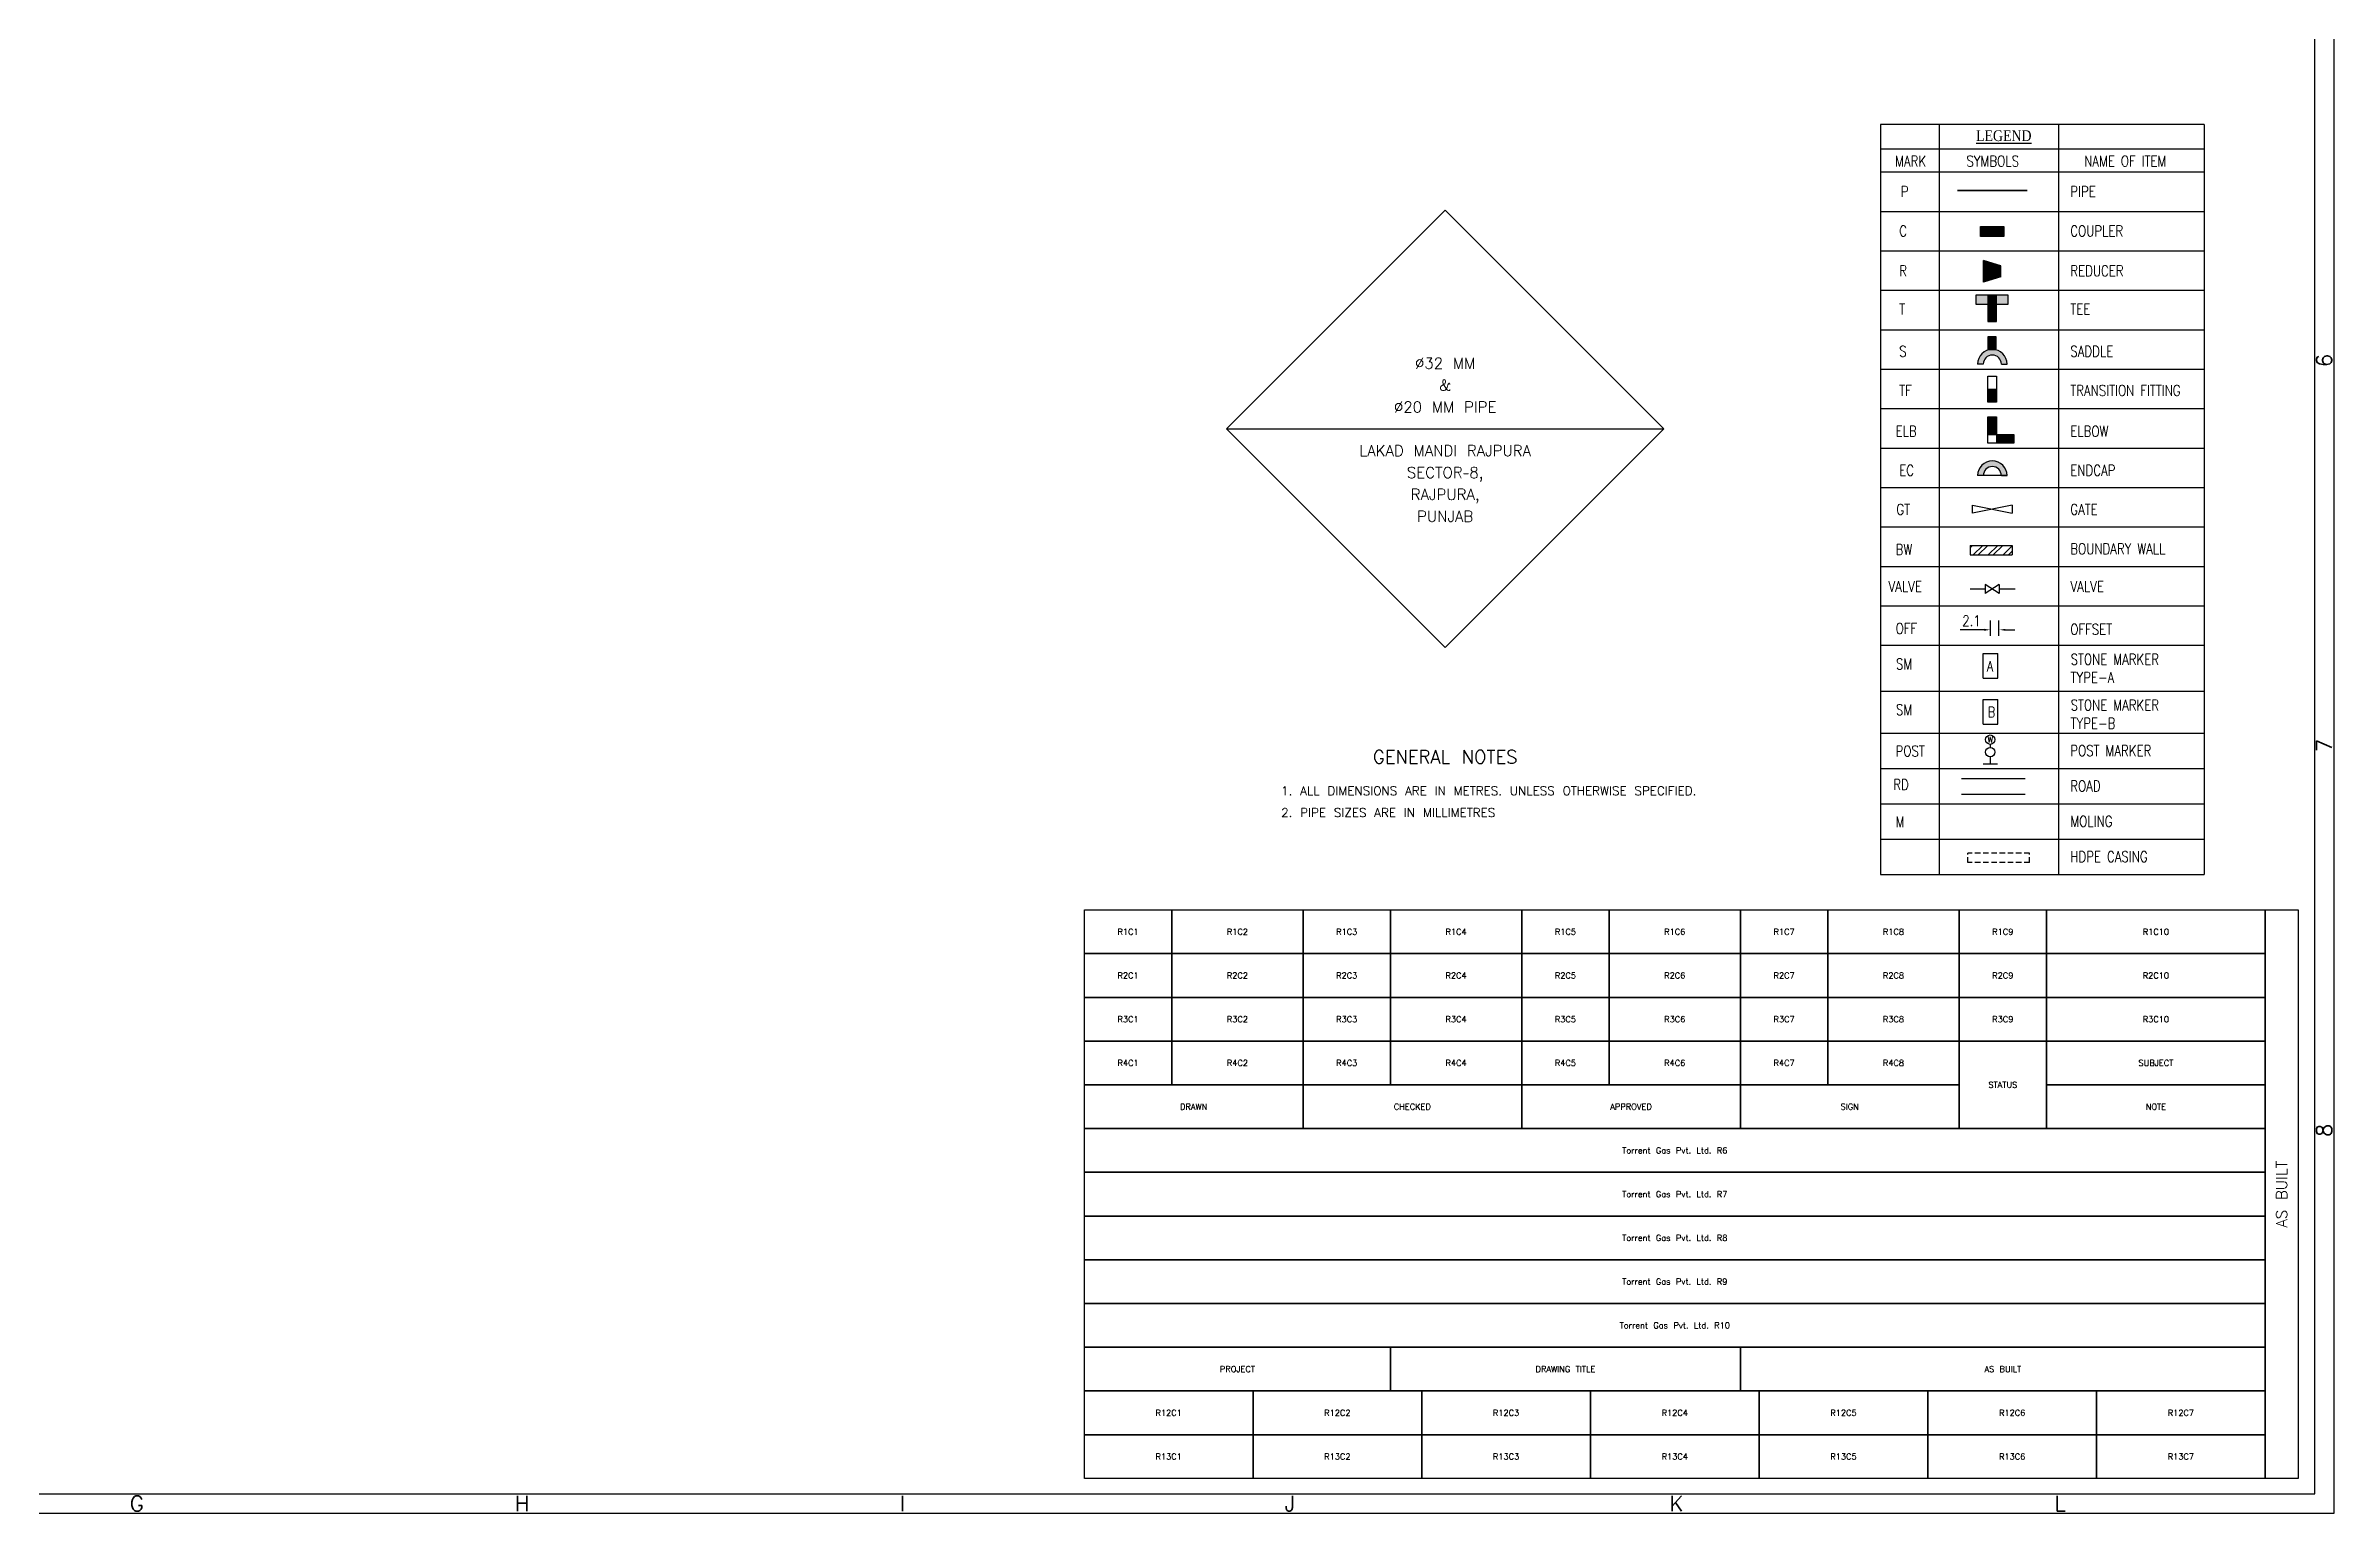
# Model space of a CAD drawing. Header units: inches. Extents: x -207274 to 211309, y 3811 to 299882.
# Drawn here: x 2018 to 211309, y 3811 to 138034 of the extents above; entities that cross this region are included whole.
import ezdxf
from ezdxf.enums import TextEntityAlignment as Align

# ---------------------------------------------------------------- set-up
doc = ezdxf.new("R2010")
doc.units = ezdxf.units.IN
doc.header["$LTSCALE"] = 1000
doc.header["$MEASUREMENT"] = 0
doc.linetypes.add('DASHED', pattern=[0.75, 0.5, -0.25])
doc.layers.add('63 PIPE', color=167, linetype='Continuous', lineweight=35)
doc.styles.add('ROMAND', font='Times New Roman.ttf', dxfattribs={"width": 0.8, "height": 0.55})
doc.styles.add('ROMANS', font='simplex.shx')
doc.styles.add('ROMANT', font='romant')
doc.styles.get("Standard").update_dxf_attribs({"font": 'txt.shx', "height": 0.6})

# ---------------------------------------------------------------- blocks, each defined once
blk = doc.blocks.new('frame')
for points in [[(4106.330467346197, 2974.901128340031), (4461.841467346197, 2974.901128340031), (4461.841467346197, 3226.360128340032), (4106.330467346197, 3226.360128340032)], [(4107.825467346196, 2976.396128340031), (4460.346467346194, 2976.396128340031), (4460.346467346194, 3224.865128340031), (4107.825467346196, 3224.865128340031)]]:
    blk.add_lwpolyline(points, close=True)
for s, p in [('6', (4461.665183958927, 3063.935777409799)), ('7', (4461.665183958927, 3034.035777409799)), ('8', (4461.665183958927, 3004.135777409799))]:
    blk.add_text(s, height=1.195999999999999, rotation=90).set_placement(p)
for s, p in [('G', (4290.618262901793, 2975.049388766546)), ('H', (4320.518262901791, 2975.049388766546)), ('I', (4350.418262901793, 2975.049388766546)), ('J', (4380.318262901794, 2975.049388766546)), ('K', (4410.218262901793, 2975.049388766546)), ('L', (4440.118262901793, 2975.049388766546))]:
    blk.add_text(s, height=1.195999999999999).set_placement(p)

msp = doc.modelspace()

# ---------------------------------------------------------------- hatches: boundary and pattern name
for points in [[(181094.7837701012, 120575.8418903914), (181094.7837701012, 121509.9347443413), (178949.4896333255, 121509.9347443413), (178949.4896333255, 120575.8418903914)], [(179242.6668211687, 116411.5551335062), (180814.940012496, 116909.2224810268), (180814.940012496, 117904.5571748838), (179242.6668211687, 118402.2245212463)], [(178546.4436496105, 114414.3880838417), (181497.8297552131, 114414.3880838417), (181497.8297552131, 115208.3670151694), (178546.4436496105, 115208.3670151694)], [(180419.126167573, 112820.923957102), (180419.126167573, 115208.3670151694), (179625.147236852, 115208.3670151694), (179625.147236852, 112820.923957102)], [(179670.4372586701, 111445.8064998593), (180373.8361457437, 111445.8064998593), (180373.8361457437, 110228.5491216029), (179670.4372586701, 110228.5491216029)], [(180419.126167573, 106620.9297000617), (179625.147236852, 106620.9297000617), (179625.147236852, 105427.2081707776), (180419.126167573, 105427.2081707776)], [(180866.2069133893, 98722.05112059694), (181385.7679507025, 98722.05112059694, 1), (178697.7982936762, 98722.05112059694), (179217.3593316655, 98722.05112059694, -1)]]:
    msp.add_hatch(color=7).paths.add_polyline_path(points)
h = msp.add_hatch(color=7)
h.paths.add_polyline_path([(179670.4372586701, 111445.8064998593), (180373.8361457437, 111445.8064998593), (180373.8361457437, 110228.5491216029), (179670.4372586701, 110228.5491216029)])
edge = h.paths.add_edge_path()
edge.add_arc((180041.7831223104, 108920.6699243612), 1343.984828650269, 0, 180)
edge.add_line((178697.7982941829, 108920.6699243612), (179217.3593314439, 108920.6699243612))
edge.add_arc((180041.7831223104, 108920.6699243612), 824.423790761421, 0, 180, ccw=False)
edge.add_line((180866.206913095, 108920.6699243612), (181385.7679507025, 108920.6699243612))
h = msp.add_hatch(color=7)
h.paths.add_polyline_path([(182012.5902979541, 101696.7073634774), (179625.147236852, 101696.7073634774), (179625.147236852, 102490.6862972015), (182012.5902979541, 102490.6862972015)])
h.paths.add_polyline_path([(180419.126167573, 104084.1504221684), (180419.126167573, 101696.7073634774), (179625.147236852, 101696.7073634774), (179625.147236852, 104084.1504221684)])

# ---------------------------------------------------------------- linework, layer by layer
at = {"color": 7}
for p, q in [((199406.448215751, 130838.5240766494), (169827.1118704173, 130838.5240766494)), ((169827.1118704173, 130838.5240766494), (169827.111870408, 62230.4327421803)), ((175174.3265053369, 130838.5240766494), (175174.3265053276, 62230.4327421803)), ((186094.4864548985, 130838.5240766494), (186094.4864548892, 62230.4327421803)), ((199406.4482158572, 130838.5240766494), (199406.4482158572, 62230.4327421803)), ((199406.448215751, 128565.8680441319), (169827.1118704173, 128565.8680441319)), ((199406.448215751, 126463.9297967143), (169827.1118704173, 126463.9297967143)), ((199406.448215751, 122855.9946804973), (169827.1118704173, 122855.9946804973)), ((199406.448215751, 119248.0595683772), (169827.1118704173, 119248.0595696163)), ((179242.6668207496, 116411.5551246833), (179242.6668207496, 118402.2245202614)), ((180814.9400120955, 117904.5571709238), (179242.6668207496, 118402.2245202614)), ((180814.9400120955, 116909.2224757671), (180814.9400120955, 117904.5571709238)), ((199406.448215751, 115640.124452224), (169827.1118704173, 115640.124452224)), ((180814.9400120955, 116909.2224757671), (179242.6668207496, 116411.5551246833)), ((199406.448215751, 112032.18933183), (169827.1118704173, 112032.18933183)), ((179217.3593314439, 108920.6699243612), (178697.7982941829, 108920.6699243612)), ((180866.206913095, 108920.6699243612), (181385.7679507025, 108920.6699243612)), ((199406.448215751, 108424.2542173504), (169827.1118704173, 108424.2542173504)), ((199406.448215751, 104816.3191035385), (169827.1118704173, 104816.3191035385)), ((179625.1472372953, 106620.9296949524), (180419.126167262, 106620.9296949524)), ((199406.448215751, 101208.3839879455), (169827.1118704173, 101208.3839879455)), ((179217.3593314439, 98722.05111003808), (178697.7982941829, 98722.05111003808)), ((181385.7679507025, 98722.05111003808), (178697.7982941829, 98722.05111003808)), ((180866.206913095, 98722.05111003808), (181385.7679507025, 98722.05111003808)), ((199406.448215751, 97600.44887648524), (169827.1118704173, 97600.44887648524)), ((178214.2222705949, 95280.81201321913), (178214.2222705949, 96006.75175899267)), ((181869.343973998, 96006.75175899267), (178214.2222705949, 95280.81201321913)), ((178214.2222705949, 96006.75175899267), (181869.343973998, 95280.81201321913)), ((181869.343973998, 96006.75175899267), (181869.343973998, 95280.81201321913)), ((199406.448215751, 93992.51375363348), (169827.1118704173, 93992.51375363348)), ((178027.4557281304, 92332.73129649695), (178027.4557281304, 91457.81719268905)), ((178027.4557281304, 92332.73129649695), (181869.343973998, 92332.73129649695)), ((178027.4557287265, 92118.86740519387), (178241.3196263779, 92332.73130284391)), ((178286.2854624502, 91457.81720502068), (179161.1995602753, 92332.73130284391)), ((178746.225428082, 91457.81720502068), (179621.1395259052, 92332.73130284247)), ((179666.1053619795, 91457.81720502068), (180541.0194598026, 92332.73130284296)), ((180126.0453276094, 91457.81720501975), (181000.9594254326, 92332.73130284296)), ((181045.9252615068, 91457.81720501975), (181869.343973644, 92281.23591715565)), ((181869.343973998, 92332.73129649695), (181869.343973998, 91457.81719268905)), ((199406.448215751, 90384.57863991937), (169827.1118704173, 90384.57863991937)), ((178027.4557281304, 91457.81719268905), (181869.343973998, 91457.81719268905)), ((181505.8652271386, 91457.81720501975), (181869.343973644, 91821.29595152473)), ((178012.7211141586, 88349.05953273876), (179371.8047463987, 88349.05953273876)), ((179371.8047463987, 88759.0592917926), (179371.8047463987, 87939.05976832379)), ((180672.4686575066, 87939.05976832379), (179371.8047463987, 88759.0592917926)), ((180672.4686575066, 88759.0592917926), (179371.8047463987, 87939.05976832379)), ((180672.4686575066, 88759.0592917926), (180672.4686575066, 87939.05976832379)), ((180672.4686575066, 88349.05953273876), (182131.732513763, 88349.05953273876)), ((199406.448215751, 86776.64352546679), (169827.1118704173, 86776.64352546679)), ((179283.0251034014, 84613.78595009632), (177111.7759310398, 84613.78595009632)), ((179831.4506434612, 85468.83568168803), (179831.4506434612, 84064.1087615909)), ((180595.4025536589, 85468.83568168803), (180595.4025536589, 84064.1087615909)), ((181235.5039532743, 84613.78595009632), (182092.7562467269, 84613.78595009632)), ((199406.448215751, 83168.70840742438), (169827.1118704173, 83168.70840742438)), ((179197.9893836938, 80187.36898406735), (179197.9893836938, 82434.94582477772)), ((179197.9893836938, 82434.94582477772), (180557.095292665, 82434.94582477772)), ((180557.095292665, 80187.36898406735), (180557.095292665, 82434.94582477772)), ((179197.9893836938, 80187.36898406735), (180557.095292665, 80187.36898406735)), ((199406.448215751, 78976.38177975547), (169827.1118704173, 78976.38177975547)), ((179197.9893836938, 75996.98783694161), (179197.9893836938, 78244.56467765197)), ((179197.9893836938, 78244.56467765197), (180557.095292665, 78244.56467765197)), ((180557.095292665, 75996.98783694161), (180557.095292665, 78244.56467765197)), ((179197.9893836938, 75996.98783694161), (180557.095292665, 75996.98783694161)), ((169827.1118704173, 75160.04887899056), (199406.448215751, 75160.04887899056)), ((179855.355356602, 74138.65395478159), (179855.355356602, 73851.70897340262)), ((169827.1118704173, 71927.64484731901), (199406.448215751, 71927.64484731901)), ((179211.2473383602, 72361.85978160426), (180499.4633750822, 72361.85978160426)), ((179855.355356602, 72995.7506511258), (179855.355356602, 72361.85978160426)), ((177207.2898298055, 71022.88590205321), (183048.6901112962, 71022.88590205321)), ((177207.2898298055, 69578.72859558277), (183048.6901112962, 69578.72859558277)), ((169827.1118704173, 68695.24080908438), (199406.448215751, 68695.24080908438)), ((169827.1118704173, 65462.83677744074), (199406.448215751, 65462.83677744074)), ((169827.1118704173, 62230.4327421803), (199406.448215751, 62230.4327421803))]:
    msp.add_line(p, q, dxfattribs=at)
msp.add_line((110000, 102995), (150000, 102995))
at = {"color": 7, "linetype": 'DASHED'}
for p, q in [((177798.6344257034, 63322.88018411631), (177798.6344257034, 64195.39927164837)), ((183450.1785370596, 64195.39927164837), (177798.6344257034, 64195.39927164837)), ((183450.1785370596, 63322.88018411631), (177798.6344257034, 63322.88018411631)), ((183450.1785370596, 63322.88018411631), (183450.1785370596, 64195.39927164837))]:
    msp.add_line(p, q, dxfattribs=at)
for points in [[(130000, 122995), (150000, 102995), (130000, 82995), (110000, 102995), (130000, 122995)], [(97000, 58995), (105000, 58995), (105000, 54995), (97000, 54995)], [(105000, 58995), (117000, 58995), (117000, 54995), (105000, 54995)], [(117000, 58995), (125000, 58995), (125000, 54995), (117000, 54995)], [(125000, 58995), (137000, 58995), (137000, 54995), (125000, 54995)], [(137000, 58995), (145000, 58995), (145000, 54995), (137000, 54995)], [(145000, 58995), (157000, 58995), (157000, 54995), (145000, 54995)], [(157000, 58995), (165000, 58995), (165000, 54995), (157000, 54995)], [(165000, 58995), (177000, 58995), (177000, 54995), (165000, 54995)], [(177000, 58995), (185000, 58995), (185000, 54995), (177000, 54995)], [(185000, 58995), (205000, 58995), (205000, 54995), (185000, 54995)], [(205000, 58995), (208000, 58995), (208000, 6995), (205000, 6995)], [(97000, 54995), (105000, 54995), (105000, 50995), (97000, 50995)], [(105000, 54995), (117000, 54995), (117000, 50995), (105000, 50995)], [(117000, 54995), (125000, 54995), (125000, 50995), (117000, 50995)], [(125000, 54995), (137000, 54995), (137000, 50995), (125000, 50995)], [(137000, 54995), (145000, 54995), (145000, 50995), (137000, 50995)], [(145000, 54995), (157000, 54995), (157000, 50995), (145000, 50995)], [(157000, 54995), (165000, 54995), (165000, 50995), (157000, 50995)], [(165000, 54995), (177000, 54995), (177000, 50995), (165000, 50995)], [(177000, 54995), (185000, 54995), (185000, 50995), (177000, 50995)], [(185000, 54995), (205000, 54995), (205000, 50995), (185000, 50995)], [(97000, 50995), (105000, 50995), (105000, 46995), (97000, 46995)], [(105000, 50995), (117000, 50995), (117000, 46995), (105000, 46995)], [(117000, 50995), (125000, 50995), (125000, 46995), (117000, 46995)], [(125000, 50995), (137000, 50995), (137000, 46995), (125000, 46995)], [(137000, 50995), (145000, 50995), (145000, 46995), (137000, 46995)], [(145000, 50995), (157000, 50995), (157000, 46995), (145000, 46995)], [(157000, 50995), (165000, 50995), (165000, 46995), (157000, 46995)], [(165000, 50995), (177000, 50995), (177000, 46995), (165000, 46995)], [(177000, 50995), (185000, 50995), (185000, 46995), (177000, 46995)], [(185000, 50995), (205000, 50995), (205000, 46995), (185000, 46995)], [(97000, 46995), (105000, 46995), (105000, 42995), (97000, 42995)], [(105000, 46995), (117000, 46995), (117000, 42995), (105000, 42995)], [(117000, 46995), (125000, 46995), (125000, 42995), (117000, 42995)], [(125000, 46995), (137000, 46995), (137000, 42995), (125000, 42995)], [(137000, 46995), (145000, 46995), (145000, 42995), (137000, 42995)], [(145000, 46995), (157000, 46995), (157000, 42995), (145000, 42995)], [(157000, 46995), (165000, 46995), (165000, 42995), (157000, 42995)], [(165000, 46995), (177000, 46995), (177000, 42995), (165000, 42995)], [(177000, 46995), (185000, 46995), (185000, 38995), (177000, 38995)], [(185000, 46995), (205000, 46995), (205000, 42995), (185000, 42995)], [(97000, 42995), (117000, 42995), (117000, 38995), (97000, 38995)], [(117000, 42995), (137000, 42995), (137000, 38995), (117000, 38995)], [(137000, 42995), (157000, 42995), (157000, 38995), (137000, 38995)], [(157000, 42995), (177000, 42995), (177000, 38995), (157000, 38995)], [(185000, 42995), (205000, 42995), (205000, 38995), (185000, 38995)], [(97000, 38995), (205000, 38995), (205000, 34995), (97000, 34995)], [(97000, 34995), (205000, 34995), (205000, 30995), (97000, 30995)], [(97000, 30995), (205000, 30995), (205000, 26995), (97000, 26995)], [(97000, 26995), (205000, 26995), (205000, 22995), (97000, 22995)], [(97000, 22995), (205000, 22995), (205000, 18995), (97000, 18995)], [(97000, 18995), (125000, 18995), (125000, 14995), (97000, 14995)], [(125000, 18995), (157000, 18995), (157000, 14995), (125000, 14995)], [(157000, 18995), (205000, 18995), (205000, 14995), (157000, 14995)], [(97000, 14995), (112428.57142857143, 14995), (112428.57142857143, 10995), (97000, 10995)], [(112428.57142857143, 14995), (127857.14285714287, 14995), (127857.14285714287, 10995), (112428.57142857143, 10995)], [(127857.14285714287, 14995), (143285.7142857143, 14995), (143285.7142857143, 10995), (127857.14285714287, 10995)], [(143285.7142857143, 14995), (158714.2857142857, 14995), (158714.2857142857, 10995), (143285.7142857143, 10995)], [(158714.2857142857, 14995), (174142.85714285713, 14995), (174142.85714285713, 10995), (158714.2857142857, 10995)], [(174142.85714285713, 14995), (189571.42857142855, 14995), (189571.42857142855, 10995), (174142.85714285713, 10995)], [(189571.42857142855, 14995), (204999.99999999997, 14995), (204999.99999999997, 10995), (189571.42857142855, 10995)], [(97000, 10995), (112428.57142857143, 10995), (112428.57142857143, 6995), (97000, 6995)], [(112428.57142857143, 10995), (127857.14285714287, 10995), (127857.14285714287, 6995), (112428.57142857143, 6995)], [(127857.14285714287, 10995), (143285.7142857143, 10995), (143285.7142857143, 6995), (127857.14285714287, 6995)], [(143285.7142857143, 10995), (158714.2857142857, 10995), (158714.2857142857, 6995), (143285.7142857143, 6995)], [(158714.2857142857, 10995), (174142.85714285713, 10995), (174142.85714285713, 6995), (158714.2857142857, 6995)], [(174142.85714285713, 10995), (189571.42857142855, 10995), (189571.42857142855, 6995), (174142.85714285713, 6995)], [(189571.42857142855, 10995), (204999.99999999997, 10995), (204999.99999999997, 6995), (189571.42857142855, 6995)]]:
    msp.add_lwpolyline(points, close=True)
at = {"color": 7}
for points in [[(178949.4896333255, 121509.9347410579), (181094.7837701012, 121509.9347410579), (181094.7837701012, 120575.8418840724), (178949.4896333255, 120575.8418840724)], [(178546.4436496105, 114414.3880838417), (181497.8297552131, 114414.3880838417), (181497.8297552131, 115208.3670151694), (178546.4436496105, 115208.3670151694)], [(180419.126167573, 112820.923957102), (180419.126167573, 115208.3670151694), (179625.147236852, 115208.3670151694), (179625.147236852, 112820.923957102)], [(179670.4372586701, 111445.8064998593), (180373.8361457437, 111445.8064998593), (180373.8361457437, 110228.5491216029), (179670.4372586701, 110228.5491216029)], [(180419.126167573, 107814.6512266854), (180419.126167573, 105427.2081655795), (179625.147236852, 105427.2081655795), (179625.147236852, 107814.6512266854)], [(180419.126167573, 104084.1504221684), (180419.126167573, 101696.7073634774), (179625.147236852, 101696.7073634774), (179625.147236852, 104084.1504221684)], [(182012.5902979541, 101696.7073634774), (179625.147236852, 101696.7073634774), (179625.147236852, 102490.6862972015), (182012.5902979541, 102490.6862972015)]]:
    msp.add_lwpolyline(points, close=True, dxfattribs=at)
for centre in [(179855.355356602, 74566.63311763946), (179855.355356602, 73423.72981280694)]:
    msp.add_circle(centre, 427.9791625163816, dxfattribs=at)
for centre, radius in [((180041.7831223104, 108920.6699243612), 1343.984828650269), ((180041.7831223104, 108920.6699243612), 824.423790761421), ((180041.7831223104, 98722.05111003808), 1343.984828650269), ((180041.7831223104, 98722.05111003808), 824.423790761421)]:
    msp.add_arc(centre, radius, 0, 180, dxfattribs=at)
for points in [[(179283.0251034014, 84705.19020748604), (179283.0251034014, 84522.38169446214), (179831.4506434612, 84613.78595009632)], [(181235.5039532743, 84705.19020748604), (181235.5039532743, 84522.38169446214), (180687.0784137137, 84613.78595009632)]]:
    msp.add_solid(points, dxfattribs=at)
at = {"layer": '63 PIPE', "color": 7}
msp.add_line((176850.9464615248, 124781.870187704), (183240.4937812239, 124781.870187704), dxfattribs=at)

# ---------------------------------------------------------------- block references
at = {"color": 7, "xscale": 1177.41194999963, "yscale": 1177.411950000096, "zscale": 1177.41195}
msp.add_blockref('frame', (-5042116.507239188, -3498873.367274975), dxfattribs=at)

# ---------------------------------------------------------------- texts
at = {"color": 7}
for s, height, style, width, p in [('%%ULEGEND', 987.1659719888135, 'ROMAND', 0.85, (178550.7420244682, 129318.3404821721)), ('MARK', 987.1659719888139, 'ROMANS', 0.8, (171149.5095806774, 126988.8323305934)), ('SYMBOLS', 987.1659719888139, 'ROMANS', 0.8, (177670.934951961, 126988.8323305934)), ('NAME OF ITEM', 987.1659719888139, 'ROMANS', 0.8, (188441.4024792202, 126988.8323305934)), ('P', 987.1659719888139, 'ROMANS', 0.8, (171664.6602347195, 124210.3144462528)), ('PIPE', 987.1659719888139, 'ROMANS', 0.8, (187171.5008168798, 124210.3144462528)), ('C', 987.1659719888139, 'ROMANS', 0.8, (171522.1456643212, 120602.3793336074)), ('COUPLER', 987.1659719888139, 'ROMANS', 0.8, (187171.5008168798, 120602.3793336074)), ('R', 987.1659719888139, 'ROMANS', 0.8, (171522.1456643212, 116954.600872654)), ('REDUCER', 987.1659719888139, 'ROMANS', 0.8, (187171.5008168798, 116954.600872654)), ('T', 987.1659719888139, 'ROMANS', 0.8, (171522.1456643212, 113455.3739300268)), ('TEE', 987.1659719888139, 'ROMANS', 0.8, (187171.5008168798, 113455.3739300268)), ('S', 987.1659719888139, 'ROMANS', 0.8, (171522.1456643212, 109592.4993171552)), ('SADDLE', 987.1659719888139, 'ROMANS', 0.8, (187171.5008168798, 109592.4993171552)), ('TF', 987.1659719888139, 'ROMANS', 0.8, (171522.1456643212, 106012.2994953296)), ('TRANSITION FITTING', 987.1659719888139, 'ROMANS', 0.8, (187171.5008168798, 106012.2994953296)), ('ELB', 987.1659719888139, 'ROMANS', 0.8, (171198.7863144185, 102281.7951099099)), ('ELBOW', 987.1659719888139, 'ROMANS', 0.8, (187171.5008168798, 102281.7951099099)), ('EC', 987.1659719888139, 'ROMANS', 0.8, (171522.1456643212, 98705.67259189764)), ('ENDCAP', 987.1659719888139, 'ROMANS', 0.8, (187171.5008168798, 98705.67259189764)), ('GT', 987.1659719888139, 'ROMANS', 0.8, (171265.2019003257, 95129.28584314462)), ('GATE', 987.1659719888139, 'ROMANS', 0.8, (187171.5008168798, 95129.28584314462)), ('BW', 987.1659719888139, 'ROMANS', 0.8, (171198.7863144185, 91457.98976187457)), ('BOUNDARY WALL', 987.1659719888139, 'ROMANS', 0.8, (187171.5008168798, 91526.69012307654)), ('VALVE', 987.1659719888139, 'ROMANS', 0.8, (170555.3707693852, 88083.84805571799)), ('VALVE', 987.1659719888139, 'ROMANS', 0.8, (187201.2013482805, 88083.84805571799)), ('2.1', 987.1659719888139, 'ROMANT', 0.8, (177286.1632044855, 84950.60179014273)), ('OFF', 987.1659719888139, 'ROMANS', 0.8, (171198.7863144185, 84242.11952819442)), ('OFFSET', 987.1659719888139, 'ROMANS', 0.8, (187171.5008168798, 84170.57905955099)), ('SM', 987.1659719888139, 'ROMANS', 0.8, (171228.4868459888, 80997.02039901726)), ('A', 947.6793331092613, 'ROMANS', 0.8, (179548.7662190534, 80808.66444868455)), ('STONE MARKER', 987.1659719888139, 'ROMANS', 0.8, (187201.2013482805, 81425.69636065372)), ('TYPE-A', 987.1659719888139, 'ROMANS', 0.8, (187201.2013482805, 79761.02932468755)), ('SM', 987.1659719888139, 'ROMANS', 0.8, (171228.4868459888, 76806.63925189199)), ('B', 947.6793331092613, 'ROMANS', 0.8, (179627.8421758543, 76618.28330155974)), ('STONE MARKER', 987.1659719888139, 'ROMANS', 0.8, (187201.2013482805, 77233.3697329848)), ('TYPE-B', 987.1659719888139, 'ROMANS', 0.8, (187201.2013482805, 75568.70269701954)), ('POST', 987.1659719888139, 'ROMANS', 0.8, (171190.7582375705, 73027.26171145494)), ('W', 533.0696248739594, 'ROMANS', 0.8, (179622.8758414015, 74295.7375795301)), ('POST MARKER', 987.1659719888139, 'ROMANS', 0.8, (187171.5008168798, 73064.68134742368)), ('RD', 987.1659719888139, 'ROMANS', 0.8, (170980.2551274318, 69967.02913344838)), ('ROAD', 987.1659719888139, 'ROMANS', 0.8, (187171.5008168798, 69832.27730978558)), ('M', 987.1659719888139, 'ROMANS', 0.8, (171190.7582375705, 66562.45364697278)), ('MOLING', 987.1659719888139, 'ROMANS', 0.8, (187171.5008168798, 66599.87328409869)), ('HDPE CASING', 987.1659719888139, 'ROMANS', 0.8, (187171.5008168798, 63367.46924944455))]:
    msp.add_text(s, height=height, dxfattribs=dict(at, style=style, width=width)).set_placement(p)
for s, height, p in [('Ø32 MM', 1000, (130000, 108995)), ('&', 1000, (130000, 106995)), ('Ø20 MM PIPE', 1000, (130000, 104995)), ('LAKAD MANDI RAJPURA', 1000, (130000, 100995)), ('SECTOR–8,', 1000, (130000, 98995)), ('RAJPURA,', 1000, (130000, 96995)), ('PUNJAB', 1000, (130000, 94995)), ('GENERAL NOTES', 1200, (130000, 72995)), ('R1C1', 550, (101000, 56995)), ('R1C2', 550, (111000, 56995)), ('R1C3', 550, (121000, 56995)), ('R1C4', 550, (131000, 56995)), ('R1C5', 550, (141000, 56995)), ('R1C6', 550, (151000, 56995)), ('R1C7', 550, (161000, 56995)), ('R1C8', 550, (171000, 56995)), ('R1C9', 550, (181000, 56995)), ('R1C10', 550, (195000, 56995)), ('R2C1', 550, (101000, 52995)), ('R2C2', 550, (111000, 52995)), ('R2C3', 550, (121000, 52995)), ('R2C4', 550, (131000, 52995)), ('R2C5', 550, (141000, 52995)), ('R2C6', 550, (151000, 52995)), ('R2C7', 550, (161000, 52995)), ('R2C8', 550, (171000, 52995)), ('R2C9', 550, (181000, 52995)), ('R2C10', 550, (195000, 52995)), ('R3C1', 550, (101000, 48995)), ('R3C2', 550, (111000, 48995)), ('R3C3', 550, (121000, 48995)), ('R3C4', 550, (131000, 48995)), ('R3C5', 550, (141000, 48995)), ('R3C6', 550, (151000, 48995)), ('R3C7', 550, (161000, 48995)), ('R3C8', 550, (171000, 48995)), ('R3C9', 550, (181000, 48995)), ('R3C10', 550, (195000, 48995)), ('R4C1', 550, (101000, 44995)), ('R4C2', 550, (111000, 44995)), ('R4C3', 550, (121000, 44995)), ('R4C4', 550, (131000, 44995)), ('R4C5', 550, (141000, 44995)), ('R4C6', 550, (151000, 44995)), ('R4C7', 550, (161000, 44995)), ('R4C8', 550, (171000, 44995)), ('SUBJECT', 550, (195000, 44995)), ('STATUS', 550, (181000, 42995)), ('DRAWN', 550, (107000, 40995)), ('CHECKED', 550, (127000, 40995)), ('APPROVED', 550, (147000, 40995)), ('SIGN', 550, (167000, 40995)), ('NOTE', 550, (195000, 40995)), ('Torrent Gas Pvt. Ltd. R6', 550, (151000, 36995)), ('Torrent Gas Pvt. Ltd. R7', 550, (151000, 32995)), ('Torrent Gas Pvt. Ltd. R8', 550, (151000, 28995)), ('Torrent Gas Pvt. Ltd. R9', 550, (151000, 24995)), ('Torrent Gas Pvt. Ltd. R10', 550, (151000, 20995)), ('PROJECT', 550, (111000, 16995)), ('DRAWING TITLE', 550, (141000, 16995)), ('AS BUILT', 550, (181000, 16995)), ('R12C1', 550, (104714.28571428571, 12995)), ('R12C2', 550, (120142.85714285716, 12995)), ('R12C3', 550, (135571.42857142858, 12995)), ('R12C4', 550, (151000, 12995)), ('R12C5', 550, (166428.57142857142, 12995)), ('R12C6', 550, (181857.14285714284, 12995)), ('R12C7', 550, (197285.71428571426, 12995)), ('R13C1', 550, (104714.28571428571, 8995)), ('R13C2', 550, (120142.85714285716, 8995)), ('R13C3', 550, (135571.42857142858, 8995)), ('R13C4', 550, (151000, 8995)), ('R13C5', 550, (166428.57142857142, 8995)), ('R13C6', 550, (181857.14285714284, 8995)), ('R13C7', 550, (197285.71428571426, 8995))]:
    msp.add_text(s, height=height).set_placement(p, align=Align.MIDDLE_CENTER)
for s, p in [('1. ALL DIMENSIONS ARE IN METRES. UNLESS OTHERWISE SPECIFIED.', (115000, 69495)), ('2. PIPE SIZES ARE IN MILLIMETRES', (115000, 67495))]:
    msp.add_text(s, height=800).set_placement(p)
msp.add_text('AS BUILT', height=1000, rotation=90).set_placement((206500, 32995), align=Align.MIDDLE_CENTER)

doc.saveas('drawing.dxf')
